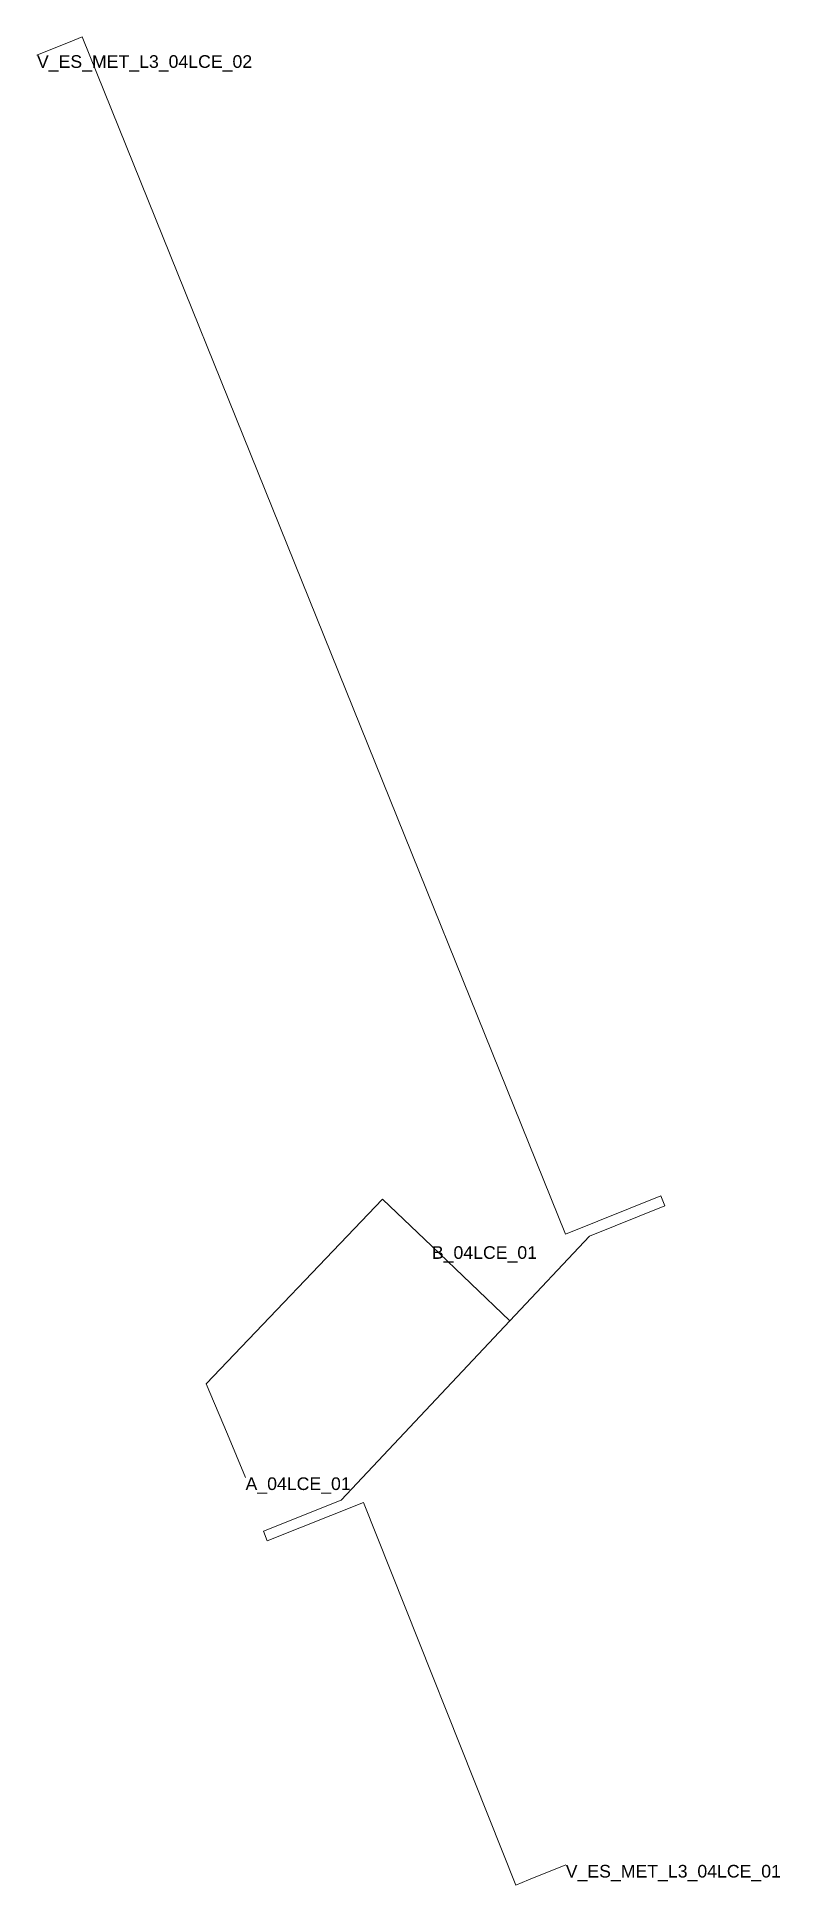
# Model space of a CAD drawing. Header units: metres. Extents: x 427320.3 to 427349.7, y 4581726.8 to 4581799.9.
import ezdxf
from ezdxf.enums import TextEntityAlignment as Align

# ---------------------------------------------------------------- set-up
doc = ezdxf.new("R2010")
doc.units = ezdxf.units.M
doc.header["$MEASUREMENT"] = 0
for name, color, linetype, lineweight, true_color in [('01_A_AccesTren_t', 40, 'Continuous', 0, 0xffd600), ('01_C_AccesExt_t', 251, 'Continuous', 0, 0x646464), ('01_I_Ascensor_l', 251, 'Continuous', 0, 0x646464), ('01_I_BarreraTarifaria_t', 251, 'Continuous', 0, 0x646464), ('01_I_Horitzontal_l', 251, 'Continuous', 0, 0x646464), ('01_I_Rampa_l', 251, 'Continuous', 0, 0x646464)]:
    doc.layers.add(name, color=color, linetype=linetype, lineweight=lineweight, true_color=true_color)
doc.styles.add('Style-Arial', font='arial.ttf')

msp = doc.modelspace()

# ---------------------------------------------------------------- linework, layer by layer
at = {"layer": '01_I_Ascensor_l'}
for p, q in [((427344.941469, 4581754.075369, -20), (427345.102211, 4581753.677906, -10)), ((427327.809354, 4581744.647668, -10), (427328.528342, 4581742.94266)), ((427329.232272, 4581740.817455, -10), (427329.38312, 4581740.43812, -20))]:
    msp.add_line(p, q, dxfattribs=at)
at = {"layer": '01_I_Horitzontal_l'}
msp.add_line((427335.892195, 4581752.08015, -10), (427338.979144, 4581749.131136, -10), dxfattribs=at)
at = {"layer": '01_I_Horitzontal_l', "flags": 128}
for points, elevation in [([(427344.941469, 4581754.075369), (427341.178178, 4581752.556034), (427322.072241, 4581799.880156), (427321.759263, 4581799.753799)], -20), ([(427327.809354, 4581744.647668), (427326.969693, 4581746.637175), (427333.9458, 4581753.939575), (427335.892195, 4581752.08015)], -10), ([(427338.979144, 4581749.131136), (427342.122576, 4581752.472882), (427345.102211, 4581753.677906)], -10), ([(427338.979144, 4581749.131136), (427332.309646, 4581742.040872), (427329.232272, 4581740.817455)], -10), ([(427329.38312, 4581740.43812), (427333.19342, 4581741.953345), (427339.208207, 4581726.828109), (427339.709738, 4581727.02755)], -20)]:
    msp.add_lwpolyline(points, dxfattribs=dict(at, elevation=elevation))
at = {"layer": '01_I_Rampa_l'}
for p, q in [((427321.759263, 4581799.753799, -20), (427320.285242, 4581799.158844, -20)), ((427339.709738, 4581727.02755, -20), (427341.183876, 4581727.624718, -20))]:
    msp.add_line(p, q, dxfattribs=at)

# ---------------------------------------------------------------- texts
at = {"layer": '01_A_AccesTren_t', "style": 'Style-Arial'}
for s, p in [('V_ES_MET_L3_04LCE_02', (427320.285242, 4581799.158844, -20)), ('V_ES_MET_L3_04LCE_01', (427341.183876, 4581727.624718, -20))]:
    msp.add_text(s, height=0.5, dxfattribs=at).set_placement(p, align=Align.TOP_LEFT)
at = {"layer": '01_C_AccesExt_t', "insert": (427328.528342, 4581742.94266), "char_height": 0.5, "attachment_point": 1, "line_spacing_factor": 1.2, "style": 'Style-Arial'}
msp.add_mtext('A_04LCE_01', dxfattribs=at)
at = {"layer": '01_I_BarreraTarifaria_t', "insert": (427335.892195, 4581752.08015, -10), "char_height": 0.5, "attachment_point": 1, "line_spacing_factor": 1.2, "style": 'Style-Arial'}
msp.add_mtext('B_04LCE_01', dxfattribs=at)

doc.saveas('drawing.dxf')
